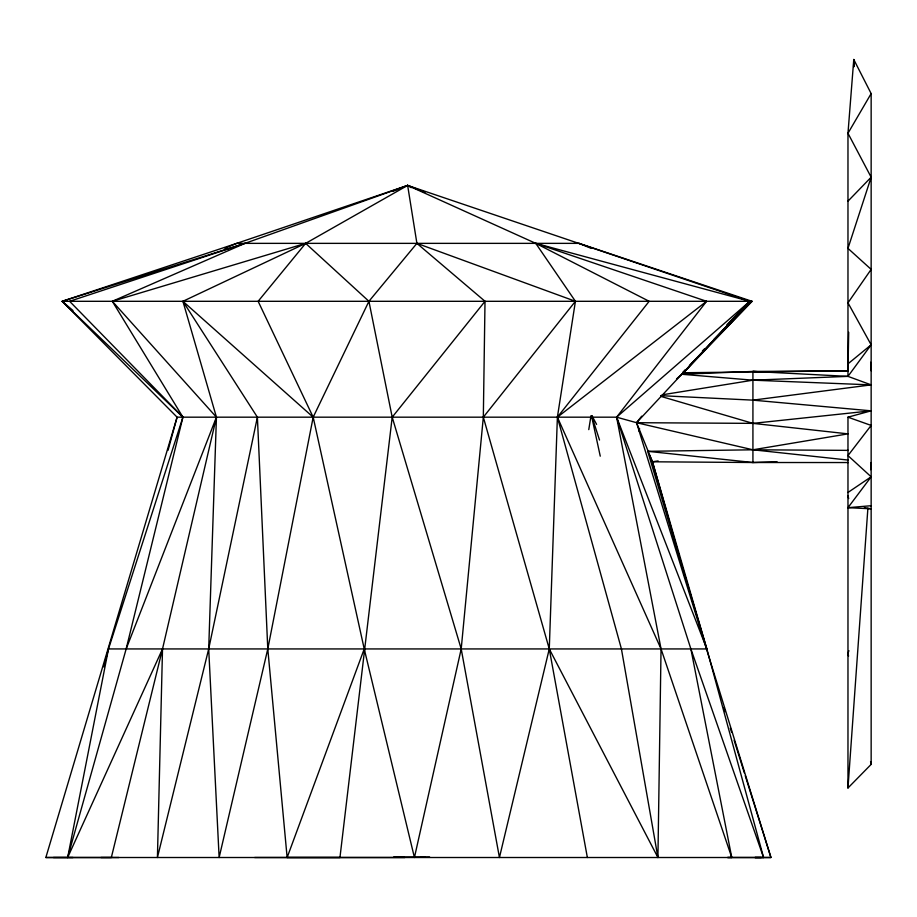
<?xml version="1.0" encoding="UTF-8"?>
<svg xmlns="http://www.w3.org/2000/svg" width="917" height="917" viewBox="0 0 917 917"><rect width="100%" height="100%" fill="white"/><g stroke="black" fill="none" stroke-linecap="round" stroke-linejoin="round"><path stroke-width="1.38" d="M848.363 460.093L752.926 449.8L636.558 422.703L616.614 417.178L177.096 417.178L62.196 301.303L236.735 243.36L407.641 185.417L416.903 243.36L485.013 301.303L483.328 417.178L461.205 648.938L414.427 857.51L364.232 648.938L313.178 417.178L258.135 301.303L305.648 243.36L407.641 185.417L749.762 301.303L683.52 372.749L676.574 378.881M103.759 666.888L108.504 648.938L182.919 417.178L62.196 301.303L244.977 243.36L112.321 301.303L216.435 417.178L208.698 648.938L219.14 857.51L267.787 648.938L313.178 417.178L368.921 301.303L416.903 243.36L575.418 301.303L483.328 417.178L549.272 648.938L657.925 857.51L661.042 648.938L616.614 417.178L706.583 301.303L535.757 243.36L407.641 185.417L244.977 243.36L69.612 301.303L182.919 417.178L126.156 648.938L67.663 857.51L162.515 648.938L216.435 417.178L182.919 301.303L305.648 243.36L368.921 301.303L392.201 417.178L461.205 648.938L499.444 857.51L549.272 648.938L557.387 417.178L575.418 301.303L535.757 243.36L749.762 301.303L636.558 422.703L770.945 857.51L45.85 857.51L177.096 417.178L168.063 450.281M848.695 332.263L847.973 370.823L683.52 372.749L751.963 301.303L579.063 243.36L236.735 243.36L224.837 248.324M853.635 66.632L853.773 59.49L871.15 93.591L871.15 764.377L847.973 787.99L847.973 417.178L871.15 410.827L752.926 400.144L660.756 395.663M683.062 374.388L683.257 371.717M847.973 787.99L867.895 508.224M870.646 469.687L871.15 462.546M485.013 301.303L392.201 417.178L339.955 857.51L254.651 857.51M588.771 429.626L590.995 415.768M639.057 431.242L639.585 428.491M67.663 857.51L108.504 648.938L706.835 648.938L763.563 857.51L755 857.51L761.19 857.51M313.178 417.178L182.919 301.303L257.39 417.178L208.698 648.938L157.426 857.51L162.515 648.938L111.335 857.51L53.438 857.51M854.163 66.632L853.773 59.49L847.973 133.274L871.15 177.222L847.973 248.392L871.15 269.38L847.973 302.839L871.15 344.815L847.973 376.371L752.926 380.177L662.108 394.837M848.901 650.692L847.973 653.362L848.557 656.136M404.89 857.51L287.136 857.51L364.232 648.938M126.156 648.938L216.435 417.178M871.15 93.591L847.973 133.274L847.973 376.371L871.15 384.876L752.926 400.144M864.33 507.663L871.15 508.809L847.973 507.674L871.15 476.806L847.973 455.6L871.15 425.419L847.973 417.178M726.803 324.859L749.762 301.303L616.614 417.178L706.835 648.938L652.457 461.79L636.558 422.703L641.694 416.18M847.973 201.167L871.15 177.222M683.452 371.603L685.435 369.562M689.401 365.493L751.963 301.303L62.196 301.303L72.982 310.565M702.411 350.947L704.439 348.918M713.529 339.794L751.963 301.303L743.194 308.662M847.973 363.843L871.15 344.815M706.583 301.303L557.387 417.178L621.428 648.938L657.925 857.51M847.973 492.463L871.15 476.806M393.049 191.321L407.641 185.417L424.949 192.272M305.648 243.36L112.321 301.303L182.919 417.178M706.835 648.938L647.711 451.313L752.926 449.8L847.973 433.867L752.926 423.367L636.558 422.703M658.119 460.919L652.457 461.79L649.614 455.382M871.15 410.827L752.926 423.367L660.641 396.316M847.973 507.674L871.15 505.714M848.363 370.938L752.926 371.431L681.755 374.262L752.926 380.177L871.15 384.876M425.133 856.925L393.622 857.051M676.608 547.105L652.457 461.79L752.926 462.512L777.043 461.687M421.029 857.051L429.592 856.937M647.711 451.313L752.926 462.512L848.363 462.546M45.85 857.51L73.016 857.51M100.95 857.51L118.855 857.51M616.614 417.178L690.879 648.938L731.766 857.51L727.536 857.498L770.945 857.51L745.246 775.713M752.926 449.8L848.363 450.373M683.52 372.749L703.35 373.379M752.926 462.512L752.926 371.431L847.973 376.371M752.926 371.431L765.752 372.176M579.063 243.36L590.972 248.278M535.757 243.36L649.167 301.303L557.387 417.178L661.042 648.938L731.766 857.51M407.641 185.417L411.263 187.676M591.889 415.63L596.6 424.399M690.879 648.938L763.563 857.51M591.648 415.733L599.523 440.045M723.834 707.557L725.118 711.638M730.253 728.006L731.548 732.087M734.116 740.271L744.386 772.985M677.388 549.856L679.325 556.734M680.884 562.247L682.053 566.374M682.833 569.125L684.781 576.002M847.973 495.776L848.672 498.527M591.511 415.768L600.257 456.173M870.565 761.603L871.15 764.377M549.272 648.938L587.361 857.51M287.136 857.51L267.787 648.938L257.39 417.178M870.669 362.261L871.15 370.823"/></g></svg>
